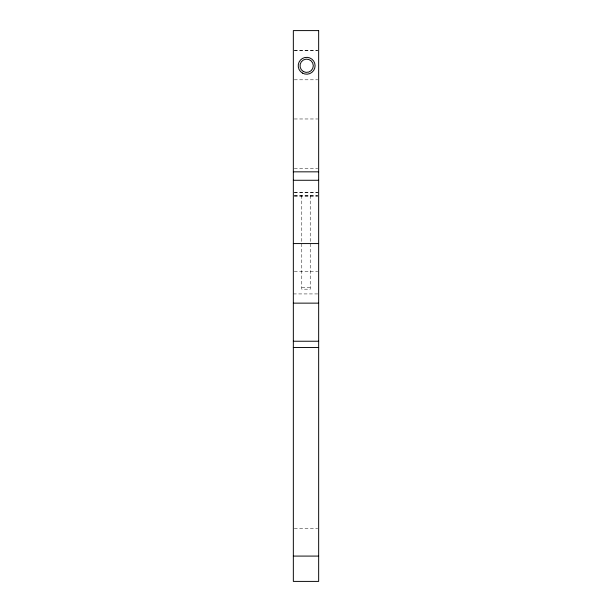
<?xml version="1.0" encoding="UTF-8"?>
<svg xmlns="http://www.w3.org/2000/svg" width="612" height="612" viewBox="0 0 612 612"><rect width="100%" height="100%" fill="white"/><g stroke="black" fill="none" stroke-linecap="round" stroke-linejoin="round"><path stroke-width="0.46" stroke-dasharray="3.06 2.29" d="M294.28 50.398L317.72 50.398M294.28 50.521L317.72 50.521M294.28 79.805L317.72 79.805M294.28 118.973L317.72 118.973M294.28 168.644L317.72 168.644M294.28 192.673L318.661 192.673M294.28 192.757L317.72 192.757M294.28 195.588L317.72 195.588M294.28 195.832L317.72 195.832M294.28 196.704L317.72 196.704M294.28 271.483L317.72 271.483M301.777 287.51L310.223 287.51M293.339 293.928L317.72 293.928M294.28 528.554L317.72 528.554M310.223 195.588L310.223 289.185L301.777 289.185L301.777 195.588"/><path stroke-width="0.92" d="M293.339 171.834L318.661 171.834M293.339 180.272L318.661 180.272M293.339 243.576L318.661 243.576M293.339 303.139L318.661 303.139M293.339 341.236L318.661 341.236M293.339 347.494L318.661 347.494M293.339 556.086L318.661 556.086M318.661 30.6L293.339 30.6L293.339 581.4L318.661 581.4L318.661 30.6M302.435 73.073A8.438 8.438 0 0 0 315.096 65.767A8.438 8.438 0 0 0 302.435 58.461A8.438 8.438 0 0 0 302.435 73.073M303.338 71.528A6.648 6.648 0 0 0 313.306 65.767A6.648 6.648 0 0 0 303.338 60.014A6.648 6.648 0 0 0 303.338 71.528"/></g></svg>
